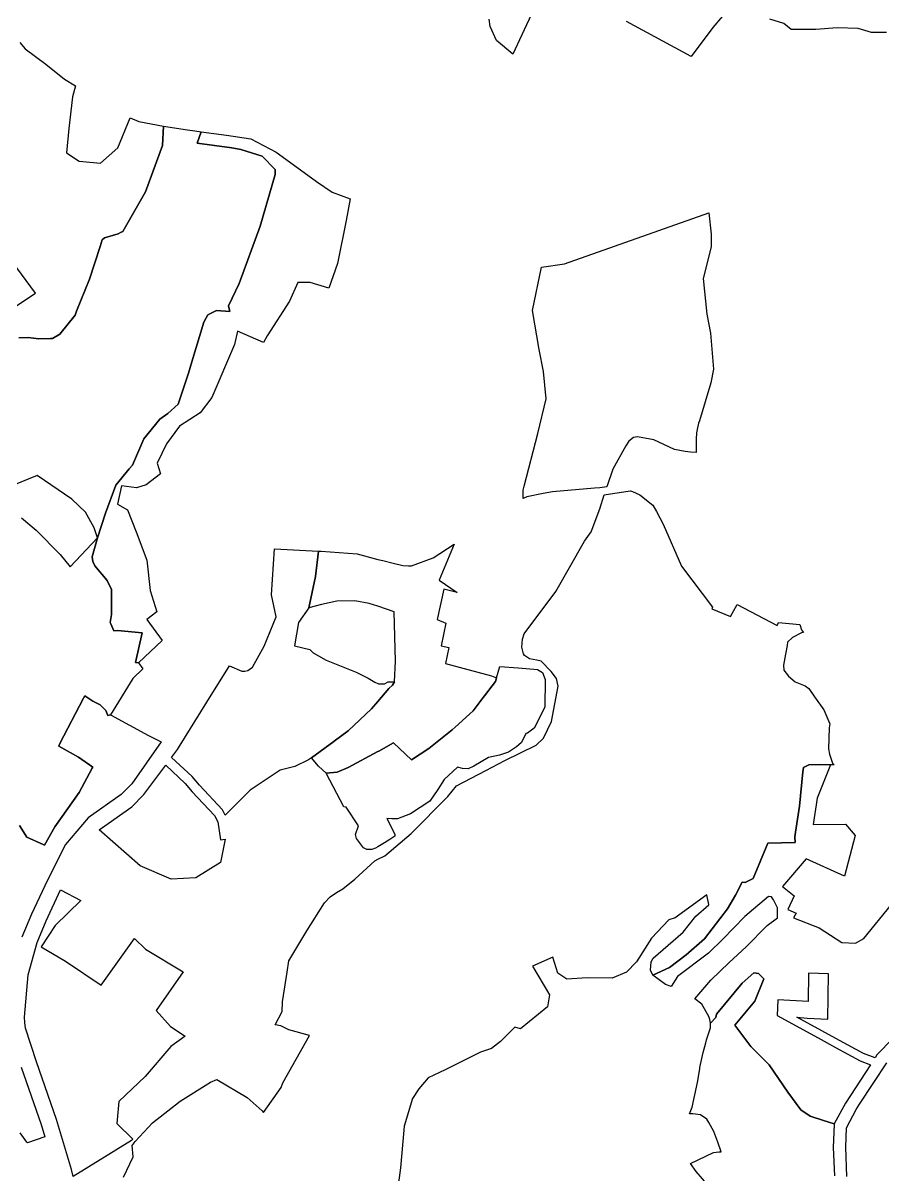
# Model space of a CAD drawing. Header units: millimetres. Extents: x 35444746 to 35449000, y 3482000 to 3488437.
# Drawn here: x 35447868.9 to 35448186.7, y 3485677 to 3486102.8 of the extents above; entities that cross this region are included whole.
import ezdxf

# ---------------------------------------------------------------- set-up
doc = ezdxf.new("R2010")
doc.units = ezdxf.units.MM
doc.layers.add('0203.02旱地整理', color=9, linetype='Continuous', true_color=0x808080)
doc.layers.add('0204.02水田整理', color=9, linetype='Continuous', true_color=0x808080)

msp = doc.modelspace()

# ---------------------------------------------------------------- linework, layer by layer
at = {"layer": '0203.02旱地整理', "color": 41}
for points in [[(35447867.653, 3486095.607), (35447869.702, 3486093.299), (35447877.293, 3486087.606), (35447884.249, 3486082.039), (35447888.248, 3486079.521), (35447887.2, 3486075.441), (35447885.774, 3486063.807), (35447884.926, 3486054.83), (35447889.672, 3486051.697), (35447897.468, 3486050.935), (35447903.908, 3486056.694), (35447908.424, 3486067.721), (35447911.74, 3486066.389), (35447920.792, 3486064.664), (35447920.38, 3486057.562), (35447914.147, 3486040.346), (35447905.721, 3486025.677), (35447904.957, 3486025.3), (35447904.081, 3486024.869), (35447899.003, 3486023.427), (35447898.181, 3486022.696), (35447897.348, 3486020.166), (35447893.414, 3486008.133), (35447888.712, 3485996.245), (35447888.116, 3485994.738), (35447882.517, 3485987.799), (35447879.801, 3485986.175), (35447879.031, 3485986.154), (35447874.773, 3485986.008), (35447870.836, 3485986.524), (35447867.388, 3485986.38)], [(35447867.653, 3486095.607), (35447869.702, 3486093.299), (35447877.293, 3486087.606), (35447884.249, 3486082.039), (35447888.248, 3486079.521), (35447887.2, 3486075.441), (35447885.774, 3486063.807), (35447884.926, 3486054.83), (35447889.672, 3486051.697), (35447897.468, 3486050.935), (35447903.908, 3486056.694), (35447908.424, 3486067.721), (35447911.74, 3486066.389), (35447920.792, 3486064.664), (35447920.38, 3486057.562), (35447914.147, 3486040.346), (35447905.721, 3486025.677), (35447904.957, 3486025.3), (35447904.081, 3486024.869), (35447899.003, 3486023.427), (35447898.181, 3486022.696), (35447897.348, 3486020.166), (35447893.414, 3486008.133), (35447888.712, 3485996.245), (35447888.116, 3485994.738), (35447882.517, 3485987.799), (35447879.801, 3485986.175), (35447879.031, 3485986.154), (35447874.773, 3485986.008), (35447870.836, 3485986.524), (35447867.388, 3485986.38)], [(35447849.862, 3485987.317), (35447873.491, 3486002.956), (35447861.112, 3486019.754)], [(35447849.862, 3485987.317), (35447873.491, 3486002.956), (35447861.112, 3486019.754)], [(35447867.649, 3485806.121), (35447870.268, 3485801.892), (35447876.284, 3485799.13), (35447876.848, 3485798.926), (35447880.592, 3485805.706), (35447889.639, 3485818.348), (35447894.48, 3485827.406), (35447894.716, 3485827.698), (35447889.335, 3485831.462), (35447882.148, 3485835.53), (35447882.553, 3485836.485), (35447891.299, 3485853.164), (35447891.692, 3485854.054), (35447894.687, 3485852.164), (35447897.408, 3485850.756), (35447899.468, 3485848.607), (35447900.29, 3485846.79), (35447901.16, 3485847.023), (35447915.222, 3485839.445), (35447919.975, 3485837.136), (35447909.09, 3485821.546), (35447905.199, 3485817.599), (35447892.908, 3485809.001), (35447884.577, 3485799.125), (35447877.944, 3485785.998), (35447872.034, 3485773.409), (35447868.455, 3485764.918)], [(35447867.649, 3485806.121), (35447870.268, 3485801.892), (35447876.284, 3485799.13), (35447876.848, 3485798.926), (35447880.592, 3485805.706), (35447889.639, 3485818.348), (35447894.48, 3485827.406), (35447894.716, 3485827.698), (35447889.335, 3485831.462), (35447882.148, 3485835.53), (35447882.553, 3485836.485), (35447891.299, 3485853.164), (35447891.692, 3485854.054), (35447894.687, 3485852.164), (35447897.408, 3485850.756), (35447899.468, 3485848.607), (35447900.29, 3485846.79), (35447901.16, 3485847.023), (35447915.222, 3485839.445), (35447919.975, 3485837.136), (35447909.09, 3485821.546), (35447905.199, 3485817.599), (35447892.908, 3485809.001), (35447884.577, 3485799.125), (35447877.944, 3485785.998), (35447872.034, 3485773.409), (35447868.455, 3485764.918)], [(35448196.117, 3485733.378), (35448184.477, 3485721.327), (35448183.757, 3485720.231), (35448179.505, 3485721.936), (35448170.609, 3485726.719), (35448164.14, 3485730.289), (35448154.857, 3485735.258), (35448158.727, 3485734.932), (35448166.282, 3485734.602), (35448166.538, 3485751.309), (35448159.213, 3485751.589), (35448159.029, 3485741.117), (35448147.858, 3485741.725), (35448147.539, 3485735.874), (35448162.707, 3485727.653), (35448169.174, 3485724.084), (35448178.232, 3485719.214), (35448182.078, 3485717.672), (35448172.796, 3485703.527), (35448168.698, 3485695.846), (35448164.749, 3485697.059), (35448159.837, 3485698.717), (35448156.321, 3485701.026), (35448151.591, 3485707.603), (35448144.669, 3485717.658), (35448137.812, 3485724.487), (35448131.942, 3485732.295), (35448139.352, 3485741.199), (35448142.647, 3485749.426), (35448140.686, 3485751.402), (35448138.965, 3485751.654), (35448134.686, 3485747.817), (35448125.13, 3485736.455), (35448124.961, 3485735.144), (35448122.957, 3485733.075), (35448122.682, 3485734.432), (35448122.31, 3485735.51), (35448119.705, 3485740.091), (35448117.136, 3485742.086), (35448123.027, 3485749.015), (35448129.805, 3485755.577), (35448136.085, 3485761.316), (35448143.856, 3485769.191), (35448147.737, 3485771.976), (35448147.656, 3485775.744), (35448146.259, 3485778.707), (35448145.522, 3485779.781), (35448144.443, 3485779.859), (35448135.675, 3485772.555), (35448127.562, 3485764.177), (35448122.265, 3485758.921), (35448110.772, 3485750.391), (35448108.428, 3485746.63), (35448106.382, 3485747.412), (35448101.583, 3485750.777), (35448107.766, 3485753.694), (35448114.016, 3485758.324), (35448120.763, 3485764.274), (35448129.251, 3485775.335), (35448132.251, 3485780.457), (35448134.661, 3485785.198), (35448135.772, 3485785.045), (35448138.706, 3485786.563), (35448144.097, 3485799.59), (35448154.205, 3485799.846), (35448154.142, 3485801.999), (35448154.406, 3485803.735), (35448155.816, 3485813.244), (35448157.09, 3485825.982), (35448157.353, 3485827.552), (35448159.266, 3485828.611), (35448163.407, 3485828.74), (35448167.31, 3485828.578), (35448162.325, 3485816.316), (35448160.953, 3485806.509), (35448172.809, 3485806.628), (35448176.467, 3485802.517), (35448172.449, 3485787.409), (35448158.319, 3485793.856), (35448149.571, 3485783.655), (35448153.932, 3485780.121), (35448151.54, 3485775.14), (35448154.644, 3485773.737), (35448153.655, 3485772.022), (35448163.159, 3485768.334), (35448171.44, 3485762.949), (35448176.561, 3485762.646), (35448179.575, 3485764.439), (35448200.06, 3485789.486)], [(35448196.117, 3485733.378), (35448184.477, 3485721.327), (35448183.757, 3485720.231), (35448179.505, 3485721.936), (35448170.609, 3485726.719), (35448164.14, 3485730.289), (35448154.857, 3485735.258), (35448158.727, 3485734.932), (35448166.282, 3485734.602), (35448166.538, 3485751.309), (35448159.213, 3485751.589), (35448159.029, 3485741.117), (35448147.858, 3485741.725), (35448147.539, 3485735.874), (35448162.707, 3485727.653), (35448169.174, 3485724.084), (35448178.232, 3485719.214), (35448182.078, 3485717.672), (35448172.796, 3485703.527), (35448168.698, 3485695.846), (35448164.749, 3485697.059), (35448159.837, 3485698.717), (35448156.321, 3485701.026), (35448151.591, 3485707.603), (35448144.669, 3485717.658), (35448137.812, 3485724.487), (35448131.942, 3485732.295), (35448139.352, 3485741.199), (35448142.647, 3485749.426), (35448140.686, 3485751.402), (35448138.965, 3485751.654), (35448134.686, 3485747.817), (35448125.13, 3485736.455), (35448124.961, 3485735.144), (35448122.957, 3485733.075), (35448122.682, 3485734.432), (35448122.31, 3485735.51), (35448119.705, 3485740.091), (35448117.136, 3485742.086), (35448123.027, 3485749.015), (35448129.805, 3485755.577), (35448136.085, 3485761.316), (35448143.856, 3485769.191), (35448147.737, 3485771.976), (35448147.656, 3485775.744), (35448146.259, 3485778.707), (35448145.522, 3485779.781), (35448144.443, 3485779.859), (35448135.675, 3485772.555), (35448127.562, 3485764.177), (35448122.265, 3485758.921), (35448110.772, 3485750.391), (35448108.428, 3485746.63), (35448106.382, 3485747.412), (35448101.583, 3485750.777), (35448107.766, 3485753.694), (35448114.016, 3485758.324), (35448120.763, 3485764.274), (35448129.251, 3485775.335), (35448132.251, 3485780.457), (35448134.661, 3485785.198), (35448135.772, 3485785.045), (35448138.706, 3485786.563), (35448144.097, 3485799.59), (35448154.205, 3485799.846), (35448154.142, 3485801.999), (35448154.406, 3485803.735), (35448155.816, 3485813.244), (35448157.09, 3485825.982), (35448157.353, 3485827.552), (35448159.266, 3485828.611), (35448163.407, 3485828.74), (35448167.31, 3485828.578), (35448162.325, 3485816.316), (35448160.953, 3485806.509), (35448172.809, 3485806.628), (35448176.467, 3485802.517), (35448172.449, 3485787.409), (35448158.319, 3485793.856), (35448149.571, 3485783.655), (35448153.932, 3485780.121), (35448151.54, 3485775.14), (35448154.644, 3485773.737), (35448153.655, 3485772.022), (35448163.159, 3485768.334), (35448171.44, 3485762.949), (35448176.561, 3485762.646), (35448179.575, 3485764.439), (35448200.06, 3485789.486)]]:
    msp.add_lwpolyline(points, dxfattribs=at)
for points in [[(35447934.694, 3486062.62), (35447944.116, 3486061.302), (35447953.049, 3486059.943), (35447962.426, 3486055.013), (35447974.131, 3486046.5), (35447977.342, 3486044.179), (35447983.178, 3486040.262), (35447989.78, 3486037.78), (35447988.362, 3486029.796), (35447985.051, 3486013.862), (35447981.874, 3486004.781), (35447975.02, 3486006.832), (35447970.389, 3486006.832), (35447967.371, 3486000), (35447959.146, 3485987.123), (35447957.754, 3485984.63), (35447948.199, 3485988.835), (35447947.098, 3485983.982), (35447938.67, 3485964.324), (35447934.373, 3485958.708), (35447926.771, 3485953.752), (35447921.916, 3485947.28), (35447918.468, 3485940.07), (35447919.683, 3485936.181), (35447914.436, 3485932.138), (35447910.819, 3485930.955), (35447905.256, 3485931.759), (35447903.844, 3485924.91), (35447907.448, 3485922.788), (35447910.699, 3485914.722), (35447914.594, 3485904.247), (35447915.871, 3485892.96), (35447918.306, 3485885.105), (35447914.595, 3485882.275), (35447920.259, 3485874.561), (35447911.616, 3485866.261), (35447910.438, 3485866.37), (35447912.972, 3485877.392), (35447903.743, 3485878.27), (35447902.506, 3485878.113), (35447901.328, 3485880.668), (35447901.041, 3485881.229), (35447901.553, 3485884.186), (35447901.546, 3485890.27), (35447901.551, 3485893.331), (35447899.985, 3485896.725), (35447895.404, 3485902.117), (35447894.727, 3485903.728), (35447894.459, 3485905.419), (35447896.367, 3485912.53), (35447899.348, 3485921.558), (35447903.148, 3485931.978), (35447908.169, 3485937.989), (35447909.336, 3485939.378), (35447913.475, 3485949.035), (35447919.449, 3485956.388), (35447922.363, 3485958.488), (35447926.189, 3485961.938), (35447930.034, 3485973.414), (35447931.275, 3485977.504), (35447935.729, 3485992.189), (35447937.224, 3485994.973), (35447940.443, 3485996.576), (35447945.302, 3485996.2), (35447944.866, 3485998.267), (35447948.799, 3486006.542), (35447956.547, 3486027.728), (35447962.077, 3486046.766), (35447962.033, 3486048.68), (35447957.297, 3486053.626), (35447949.382, 3486056.078), (35447946.054, 3486056.612), (35447933.194, 3486058.424)], [(35447934.694, 3486062.62), (35447944.116, 3486061.302), (35447953.049, 3486059.943), (35447962.426, 3486055.013), (35447974.131, 3486046.5), (35447977.342, 3486044.179), (35447983.178, 3486040.262), (35447989.78, 3486037.78), (35447988.362, 3486029.796), (35447985.051, 3486013.862), (35447981.874, 3486004.781), (35447975.02, 3486006.832), (35447970.389, 3486006.832), (35447967.371, 3486000), (35447959.146, 3485987.123), (35447957.754, 3485984.63), (35447948.199, 3485988.835), (35447947.098, 3485983.982), (35447938.67, 3485964.324), (35447934.373, 3485958.708), (35447926.771, 3485953.752), (35447921.916, 3485947.28), (35447918.468, 3485940.07), (35447919.683, 3485936.181), (35447914.436, 3485932.138), (35447910.819, 3485930.955), (35447905.256, 3485931.759), (35447903.844, 3485924.91), (35447907.448, 3485922.788), (35447910.699, 3485914.722), (35447914.594, 3485904.247), (35447915.871, 3485892.96), (35447918.306, 3485885.105), (35447914.595, 3485882.275), (35447920.259, 3485874.561), (35447911.616, 3485866.261), (35447910.438, 3485866.37), (35447912.972, 3485877.392), (35447903.743, 3485878.27), (35447902.506, 3485878.113), (35447901.328, 3485880.668), (35447901.041, 3485881.229), (35447901.553, 3485884.186), (35447901.546, 3485890.27), (35447901.551, 3485893.331), (35447899.985, 3485896.725), (35447895.404, 3485902.117), (35447894.727, 3485903.728), (35447894.459, 3485905.419), (35447896.367, 3485912.53), (35447899.348, 3485921.558), (35447903.148, 3485931.978), (35447908.169, 3485937.989), (35447909.336, 3485939.378), (35447913.475, 3485949.035), (35447919.449, 3485956.388), (35447922.363, 3485958.488), (35447926.189, 3485961.938), (35447930.034, 3485973.414), (35447931.275, 3485977.504), (35447935.729, 3485992.189), (35447937.224, 3485994.973), (35447940.443, 3485996.576), (35447945.302, 3485996.2), (35447944.866, 3485998.267), (35447948.799, 3486006.542), (35447956.547, 3486027.728), (35447962.077, 3486046.766), (35447962.033, 3486048.68), (35447957.297, 3486053.626), (35447949.382, 3486056.078), (35447946.054, 3486056.612), (35447933.194, 3486058.424)], [(35448028.188, 3485910.183), (35448022.646, 3485896.791), (35448029.272, 3485892.251), (35448024.462, 3485893.518), (35448021.978, 3485882.258), (35448025.089, 3485880.945), (35448023.364, 3485872.619), (35448026.274, 3485871.93), (35448024.98, 3485866.057), (35448042.051, 3485861.447), (35448043.896, 3485860.699), (35448043.508, 3485859.333), (35448039.382, 3485854.087), (35448038.961, 3485853.519), (35448035.225, 3485848.483), (35448028.614, 3485842.556), (35448027.424, 3485841.489), (35448018.88, 3485834.664), (35448012.497, 3485830.475), (35448005.838, 3485836.676), (35448000.336, 3485833.681), (35448000, 3485833.499), (35447989.013, 3485827.545), (35447984.966, 3485825.83), (35447980.924, 3485825.518), (35447978.123, 3485828.123), (35447975.483, 3485831.212), (35447983.71, 3485837.255), (35447983.874, 3485837.373), (35447989.052, 3485841.108), (35447997.644, 3485849.248), (35448000, 3485852.032), (35448004.03, 3485856.794), (35448005.434, 3485858.022), (35448006.179, 3485859.253), (35448006.593, 3485866.925), (35448006.058, 3485885.158), (35448000, 3485887.187), (35447996.844, 3485888.244), (35447991.501, 3485889.171), (35447984.839, 3485889.117), (35447979.241, 3485887.907), (35447974.547, 3485886.611), (35447976.985, 3485898.155), (35447978.144, 3485907.611), (35447979.072, 3485907.562), (35447992.332, 3485906.605), (35448000, 3485904.524), (35448001.824, 3485904.127), (35448005.646, 3485903.144), (35448009.303, 3485902.203), (35448011.4, 3485902.11), (35448012.464, 3485902.106), (35448020.47, 3485905.062)], [(35448028.188, 3485910.183), (35448022.646, 3485896.791), (35448029.272, 3485892.251), (35448024.462, 3485893.518), (35448021.978, 3485882.258), (35448025.089, 3485880.945), (35448023.364, 3485872.619), (35448026.274, 3485871.93), (35448024.98, 3485866.057), (35448042.051, 3485861.447), (35448043.896, 3485860.699), (35448043.508, 3485859.333), (35448039.382, 3485854.087), (35448038.961, 3485853.519), (35448035.225, 3485848.483), (35448028.614, 3485842.556), (35448027.424, 3485841.489), (35448018.88, 3485834.664), (35448012.497, 3485830.475), (35448005.838, 3485836.676), (35448000.336, 3485833.681), (35448000, 3485833.499), (35447989.013, 3485827.545), (35447984.966, 3485825.83), (35447980.924, 3485825.518), (35447978.123, 3485828.123), (35447975.483, 3485831.212), (35447983.71, 3485837.255), (35447983.874, 3485837.373), (35447989.052, 3485841.108), (35447997.644, 3485849.248), (35448000, 3485852.032), (35448004.03, 3485856.794), (35448005.434, 3485858.022), (35448006.179, 3485859.253), (35448006.593, 3485866.925), (35448006.058, 3485885.158), (35448000, 3485887.187), (35447996.844, 3485888.244), (35447991.501, 3485889.171), (35447984.839, 3485889.117), (35447979.241, 3485887.907), (35447974.547, 3485886.611), (35447976.985, 3485898.155), (35447978.144, 3485907.611), (35447979.072, 3485907.562), (35447992.332, 3485906.605), (35448000, 3485904.524), (35448001.824, 3485904.127), (35448005.646, 3485903.144), (35448009.303, 3485902.203), (35448011.4, 3485902.11), (35448012.464, 3485902.106), (35448020.47, 3485905.062)], [(35447961.846, 3485908.473), (35447978.144, 3485907.611), (35447976.985, 3485898.155), (35447974.547, 3485886.611), (35447970.697, 3485881.215), (35447969.202, 3485872.563), (35447974.861, 3485871.204), (35447976.06, 3485869.939), (35447978.13, 3485868.865), (35447980.911, 3485867.213), (35447991.995, 3485862.782), (35447996.4, 3485860.58), (35447998.86, 3485859.163), (35448000, 3485858.683), (35448000.303, 3485858.555), (35448001.458, 3485858.55), (35448002.531, 3485858.545), (35448003.854, 3485859.2), (35448006.179, 3485859.253), (35448005.434, 3485858.022), (35448004.03, 3485856.794), (35448000, 3485852.032), (35447997.644, 3485849.248), (35447989.052, 3485841.108), (35447983.874, 3485837.373), (35447983.71, 3485837.255), (35447975.483, 3485831.212), (35447974.44, 3485830.446), (35447969.287, 3485827.917), (35447963.869, 3485826.597), (35447952.849, 3485819.208), (35447943.61, 3485809.966), (35447942.562, 3485811.954), (35447934.131, 3485821.023), (35447931.455, 3485824.211), (35447923.813, 3485831.345), (35447925.94, 3485834.212), (35447926.315, 3485834.816), (35447936.84, 3485851.802), (35447945.225, 3485865.119), (35447949.807, 3485863.264), (35447950.872, 3485863.178), (35447951.939, 3485863.501), (35447953.747, 3485864.723), (35447958.043, 3485872.443), (35447962.429, 3485883.314), (35447960.662, 3485891.428)], [(35447961.846, 3485908.473), (35447978.144, 3485907.611), (35447976.985, 3485898.155), (35447974.547, 3485886.611), (35447970.697, 3485881.215), (35447969.202, 3485872.563), (35447974.861, 3485871.204), (35447976.06, 3485869.939), (35447978.13, 3485868.865), (35447980.911, 3485867.213), (35447991.995, 3485862.782), (35447996.4, 3485860.58), (35447998.86, 3485859.163), (35448000, 3485858.683), (35448000.303, 3485858.555), (35448001.458, 3485858.55), (35448002.531, 3485858.545), (35448003.854, 3485859.2), (35448006.179, 3485859.253), (35448005.434, 3485858.022), (35448004.03, 3485856.794), (35448000, 3485852.032), (35447997.644, 3485849.248), (35447989.052, 3485841.108), (35447983.874, 3485837.373), (35447983.71, 3485837.255), (35447975.483, 3485831.212), (35447974.44, 3485830.446), (35447969.287, 3485827.917), (35447963.869, 3485826.597), (35447952.849, 3485819.208), (35447943.61, 3485809.966), (35447942.562, 3485811.954), (35447934.131, 3485821.023), (35447931.455, 3485824.211), (35447923.813, 3485831.345), (35447925.94, 3485834.212), (35447926.315, 3485834.816), (35447936.84, 3485851.802), (35447945.225, 3485865.119), (35447949.807, 3485863.264), (35447950.872, 3485863.178), (35447951.939, 3485863.501), (35447953.747, 3485864.723), (35447958.043, 3485872.443), (35447962.429, 3485883.314), (35447960.662, 3485891.428)], [(35448059.009, 3485863.863), (35448060.825, 3485862.696), (35448061.891, 3485860.125), (35448061.682, 3485849.858), (35448057.757, 3485842.175), (35448055.348, 3485840.28), (35448054.715, 3485840.164), (35448053.064, 3485836.775), (35448051.313, 3485835.204), (35448048.314, 3485833.306), (35448044.987, 3485832.157), (35448040.913, 3485831.344), (35448035.501, 3485828.128), (35448033.337, 3485827.057), (35448031.344, 3485827.232), (35448029.436, 3485827.738), (35448024.474, 3485823.142), (35448022.131, 3485819.495), (35448019.287, 3485815.185), (35448012.119, 3485810.478), (35448007.291, 3485808.67), (35448005.13, 3485808.679), (35448003.383, 3485808.686), (35448006.276, 3485803.006), (35448006.272, 3485802.173), (35448004.435, 3485800.932), (35448002.514, 3485799.691), (35448000, 3485798.259), (35447999.175, 3485797.789), (35447997.792, 3485797.256), (35447995.926, 3485797.304), (35447994.706, 3485797.951), (35447992.112, 3485801.317), (35447991.739, 3485802.853), (35447992.817, 3485805.988), (35447988.293, 3485812.941), (35447987.467, 3485813.11), (35447980.924, 3485825.518), (35447984.966, 3485825.83), (35447989.013, 3485827.545), (35448000, 3485833.499), (35448000.336, 3485833.681), (35448005.838, 3485836.676), (35448012.497, 3485830.475), (35448018.88, 3485834.664), (35448027.424, 3485841.489), (35448028.614, 3485842.556), (35448035.225, 3485848.483), (35448038.961, 3485853.519), (35448039.382, 3485854.087), (35448043.508, 3485859.333), (35448043.896, 3485860.699), (35448045.104, 3485864.951), (35448051.89, 3485864.39), (35448054.87, 3485864.129)], [(35448059.009, 3485863.863), (35448060.825, 3485862.696), (35448061.891, 3485860.125), (35448061.682, 3485849.858), (35448057.757, 3485842.175), (35448055.348, 3485840.28), (35448054.715, 3485840.164), (35448053.064, 3485836.775), (35448051.313, 3485835.204), (35448048.314, 3485833.306), (35448044.987, 3485832.157), (35448040.913, 3485831.344), (35448035.501, 3485828.128), (35448033.337, 3485827.057), (35448031.344, 3485827.232), (35448029.436, 3485827.738), (35448024.474, 3485823.142), (35448022.131, 3485819.495), (35448019.287, 3485815.185), (35448012.119, 3485810.478), (35448007.291, 3485808.67), (35448005.13, 3485808.679), (35448003.383, 3485808.686), (35448006.276, 3485803.006), (35448006.272, 3485802.173), (35448004.435, 3485800.932), (35448002.514, 3485799.691), (35448000, 3485798.259), (35447999.175, 3485797.789), (35447997.792, 3485797.256), (35447995.926, 3485797.304), (35447994.706, 3485797.951), (35447992.112, 3485801.317), (35447991.739, 3485802.853), (35447992.817, 3485805.988), (35447988.293, 3485812.941), (35447987.467, 3485813.11), (35447980.924, 3485825.518), (35447984.966, 3485825.83), (35447989.013, 3485827.545), (35448000, 3485833.499), (35448000.336, 3485833.681), (35448005.838, 3485836.676), (35448012.497, 3485830.475), (35448018.88, 3485834.664), (35448027.424, 3485841.489), (35448028.614, 3485842.556), (35448035.225, 3485848.483), (35448038.961, 3485853.519), (35448039.382, 3485854.087), (35448043.508, 3485859.333), (35448043.896, 3485860.699), (35448045.104, 3485864.951), (35448051.89, 3485864.39), (35448054.87, 3485864.129)], [(35447921.655, 3485828.435), (35447928.839, 3485821.729), (35447931.433, 3485818.639), (35447939.6, 3485809.853), (35447940.826, 3485807.526), (35447941.821, 3485800.894), (35447943.601, 3485801.161), (35447941.902, 3485792.506), (35447932.807, 3485786.819), (35447923.679, 3485786.312), (35447912.165, 3485791.197), (35447896.989, 3485804.534), (35447909.087, 3485812.996), (35447913.595, 3485817.57)], [(35447921.655, 3485828.435), (35447928.839, 3485821.729), (35447931.433, 3485818.639), (35447939.6, 3485809.853), (35447940.826, 3485807.526), (35447941.821, 3485800.894), (35447943.601, 3485801.161), (35447941.902, 3485792.506), (35447932.807, 3485786.819), (35447923.679, 3485786.312), (35447912.165, 3485791.197), (35447896.989, 3485804.534), (35447909.087, 3485812.996), (35447913.595, 3485817.57)], [(35447882.772, 3485782.41), (35447890.303, 3485778.464), (35447880.747, 3485769.141), (35447875.557, 3485761.268), (35447884.585, 3485756.041), (35447897.824, 3485747.127), (35447910.075, 3485764.354), (35447914.096, 3485760.46), (35447928.1, 3485752.027), (35447918.116, 3485737.768), (35447923.418, 3485731.866), (35447928.807, 3485728.288), (35447923.509, 3485724.467), (35447913.995, 3485713.435), (35447904.291, 3485704.115), (35447903.53, 3485696.032), (35447909.481, 3485690.252), (35447908.994, 3485689.673), (35447887.387, 3485676.379), (35447886.781, 3485679.051), (35447881.296, 3485697.506), (35447873.882, 3485718.756), (35447869.849, 3485731.249), (35447869.602, 3485733.321), (35447869.475, 3485735.278), (35447870.784, 3485750.985), (35447874.13, 3485762.937), (35447877.465, 3485770.859)], [(35447882.772, 3485782.41), (35447890.303, 3485778.464), (35447880.747, 3485769.141), (35447875.557, 3485761.268), (35447884.585, 3485756.041), (35447897.824, 3485747.127), (35447910.075, 3485764.354), (35447914.096, 3485760.46), (35447928.1, 3485752.027), (35447918.116, 3485737.768), (35447923.418, 3485731.866), (35447928.807, 3485728.288), (35447923.509, 3485724.467), (35447913.995, 3485713.435), (35447904.291, 3485704.115), (35447903.53, 3485696.032), (35447909.481, 3485690.252), (35447908.994, 3485689.673), (35447887.387, 3485676.379), (35447886.781, 3485679.051), (35447881.296, 3485697.506), (35447873.882, 3485718.756), (35447869.849, 3485731.249), (35447869.602, 3485733.321), (35447869.475, 3485735.278), (35447870.784, 3485750.985), (35447874.13, 3485762.937), (35447877.465, 3485770.859)]]:
    msp.add_lwpolyline(points, close=True, dxfattribs=at)
at = {"layer": '0204.02水田整理', "color": 51}
for points in [[(35448062.899, 3486119.355), (35448053.242, 3486098.359), (35448049.957, 3486091.217), (35448043.806, 3486096.332), (35448041.555, 3486101.466), (35448041.149, 3486104.249)], [(35448127.364, 3486105.288), (35448123.857, 3486101.156), (35448115.862, 3486090.347), (35448091.906, 3486103.368)], [(35448187.947, 3486099.246), (35448182.43, 3486099.266), (35448177.561, 3486100.809), (35448169.783, 3486101.046), (35448161.886, 3486100.394), (35448160.849, 3486100.394), (35448157.398, 3486100.394), (35448152.776, 3486100.395), (35448150.015, 3486102.554), (35448144.913, 3486104.174)], [(35447867.388, 3485986.38), (35447870.836, 3485986.524), (35447874.773, 3485986.008), (35447879.031, 3485986.154), (35447879.801, 3485986.175), (35447882.517, 3485987.799), (35447888.116, 3485994.738), (35447888.712, 3485996.245), (35447893.414, 3486008.133), (35447897.348, 3486020.166), (35447898.181, 3486022.696), (35447899.003, 3486023.427), (35447904.081, 3486024.869), (35447904.957, 3486025.3), (35447905.721, 3486025.677), (35447914.147, 3486040.346), (35447920.38, 3486057.562), (35447920.792, 3486064.664), (35447929.642, 3486063.327), (35447932.329, 3486062.951), (35447934.694, 3486062.62), (35447933.194, 3486058.424), (35447946.054, 3486056.612), (35447949.382, 3486056.078), (35447957.297, 3486053.626), (35447962.033, 3486048.68), (35447962.077, 3486046.766), (35447956.547, 3486027.728), (35447948.799, 3486006.542), (35447944.866, 3485998.267), (35447945.302, 3485996.2), (35447940.443, 3485996.576), (35447937.224, 3485994.973), (35447935.729, 3485992.189), (35447931.275, 3485977.504), (35447930.034, 3485973.414), (35447926.189, 3485961.938), (35447922.363, 3485958.488), (35447919.449, 3485956.388), (35447913.475, 3485949.035), (35447909.336, 3485939.378), (35447908.169, 3485937.989), (35447903.148, 3485931.978), (35447899.348, 3485921.558), (35447896.367, 3485912.53), (35447895.175, 3485916.139), (35447892.028, 3485921.998), (35447886.986, 3485926.771), (35447874.074, 3485935.507), (35447864.742, 3485931.754)], [(35447906.057, 3485676.177), (35447909.594, 3485683.708), (35447909.178, 3485687.848), (35447910.309, 3485689.304), (35447916.702, 3485696.23), (35447927.004, 3485704.28), (35447938.16, 3485711.228), (35447940.474, 3485712.317), (35447951.691, 3485705.56), (35447957.226, 3485700.679), (35447957.789, 3485700.121), (35447964.342, 3485709.339), (35447964.936, 3485711.098), (35447974.758, 3485728.547), (35447967.072, 3485730.588), (35447964.136, 3485732.151), (35447962.027, 3485732.503), (35447964.674, 3485737.435), (35447964.776, 3485740.934), (35447966.446, 3485751.884), (35447967.166, 3485756.188), (35447973.751, 3485767.272), (35447980.321, 3485777.548), (35447982.418, 3485779.754), (35447984.77, 3485781.336), (35447987.113, 3485782.702), (35447991.473, 3485786.319), (35447998.844, 3485793.134), (35448000, 3485793.705), (35448002.603, 3485794.99), (35448012.34, 3485803.21), (35448025.863, 3485816.841), (35448029.111, 3485820.773), (35448039.869, 3485826.505), (35448046.944, 3485830.165), (35448058.492, 3485835.907), (35448061.251, 3485838.394), (35448064.243, 3485844.646), (35448066.714, 3485857.709), (35448066.06, 3485860.543), (35448064.072, 3485863.05), (35448060.424, 3485866.896), (35448058.76, 3485867.319), (35448056.014, 3485867.747), (35448054.271, 3485869.003), (35448053.857, 3485869.671), (35448053.201, 3485872.089), (35448053.464, 3485875.086), (35448054.138, 3485876.998), (35448065.845, 3485892.693), (35448076.369, 3485911.197), (35448078.842, 3485914.758), (35448082.004, 3485923.203), (35448083.692, 3485928.359), (35448089.223, 3485929.228), (35448093.398, 3485929.885), (35448094.121, 3485929.592), (35448096.878, 3485928.443), (35448101.67, 3485924.594), (35448102.947, 3485922.216), (35448105.463, 3485917.528), (35448112.186, 3485902.017), (35448123.707, 3485886.824), (35448123.426, 3485886.302), (35448130.325, 3485883.435), (35448132.853, 3485887.867), (35448147.63, 3485880.07), (35448148.113, 3485881.166), (35448155.949, 3485880.497), (35448156.592, 3485878.509), (35448157.355, 3485877.454), (35448156.55488, 3485877.359939), (35448153.24322, 3485875.68078), (35448151.466999, 3485873.905993), (35448151.239841, 3485872.744031), (35448150.609984, 3485869.527908), (35448149.875018, 3485865.384002), (35448150.109082, 3485863.546063), (35448151.771837, 3485861.358814), (35448154.192084, 3485859.234216), (35448157.919008, 3485857.784994), (35448159.268041, 3485856.851941), (35448161.420186, 3485853.766743), (35448164.888102, 3485848.959752), (35448167.024834, 3485843.783019), (35448166.850985, 3485842.269614), (35448166.543014, 3485834.434917), (35448166.867133, 3485832.503605), (35448167.993352, 3485829.148339), (35448168.5945, 3485828.524482), (35448167.31, 3485828.578), (35448163.407, 3485828.74), (35448159.266, 3485828.611), (35448157.353, 3485827.552), (35448157.09, 3485825.982), (35448155.816, 3485813.244), (35448154.406, 3485803.735), (35448154.142, 3485801.999), (35448154.205, 3485799.846), (35448144.097, 3485799.59), (35448138.706, 3485786.563), (35448135.772, 3485785.045), (35448134.661, 3485785.198), (35448132.251, 3485780.457), (35448129.251, 3485775.335), (35448120.763, 3485764.274), (35448114.016, 3485758.324), (35448107.766, 3485753.694), (35448101.583, 3485750.777), (35448100.819, 3485752.675), (35448100.997, 3485755.742), (35448101.749, 3485757.149), (35448112.814, 3485766.725), (35448117.481, 3485772.677), (35448122.307, 3485776.888), (35448122.391, 3485776.989), (35448121.638, 3485780.48), (35448109.833, 3485771.988), (35448107.568, 3485771.321), (35448101.121, 3485764.52), (35448095.602, 3485755.732), (35448091.931, 3485751.924), (35448086.66, 3485749.765), (35448077.349, 3485749.801), (35448069.916, 3485749.313), (35448066.531, 3485751.62), (35448064.69, 3485757.48), (35448057.167, 3485754.213), (35448063.434, 3485743.603), (35448062.751, 3485739.11), (35448052.728, 3485730.989), (35448050.648, 3485731.579), (35448045.339, 3485726.263), (35448041.958, 3485723.712), (35448037.945, 3485722.339), (35448024.839, 3485715.792), (35448018.611, 3485712.922), (35448015.17, 3485708.76), (35448012.85, 3485705.229), (35448009.803, 3485695.047), (35448009.311, 3485689.33), (35448008.438, 3485679.648), (35448007.053, 3485669.574)], [(35447868.349, 3485919.873), (35447873.808, 3485915.361), (35447882.677, 3485906.368), (35447886.305, 3485901.755), (35447896.367, 3485912.53), (35447894.459, 3485905.419), (35447894.727, 3485903.728), (35447895.404, 3485902.117), (35447899.985, 3485896.725), (35447901.551, 3485893.331), (35447901.546, 3485890.27), (35447901.553, 3485884.186), (35447901.041, 3485881.229), (35447901.328, 3485880.668), (35447902.506, 3485878.113), (35447903.743, 3485878.27), (35447912.972, 3485877.392), (35447910.438, 3485866.37), (35447911.616, 3485866.261), (35447913.161, 3485864.025), (35447909.475, 3485860.442), (35447901.16, 3485847.023), (35447900.29, 3485846.79), (35447899.468, 3485848.607), (35447897.408, 3485850.756), (35447894.687, 3485852.164), (35447891.692, 3485854.054), (35447891.299, 3485853.164), (35447882.553, 3485836.485), (35447882.148, 3485835.53), (35447889.335, 3485831.462), (35447894.716, 3485827.698), (35447894.48, 3485827.406), (35447889.639, 3485818.348), (35447880.592, 3485805.706), (35447876.848, 3485798.926), (35447876.284, 3485799.13), (35447870.268, 3485801.892), (35447867.649, 3485806.121)], [(35448122.288, 3485672.899), (35448117.614, 3485678.288), (35448115.532, 3485681.25), (35448124.098, 3485685.334), (35448125.986, 3485685.491), (35448126.947, 3485685.521), (35448125.629, 3485689.113), (35448124.183, 3485693.053), (35448122.275, 3485696.424), (35448121.575, 3485697.66), (35448119.282, 3485699.228), (35448116.395, 3485699.616), (35448115.149, 3485699.535), (35448116.148, 3485702.063), (35448118.199, 3485711.127), (35448118.973, 3485716.252), (35448119.068, 3485716.679), (35448120.299, 3485722.207), (35448121.179, 3485725.858), (35448121.501, 3485726.97), (35448122.903, 3485731.364), (35448122.957, 3485733.075), (35448124.961, 3485735.144), (35448125.13, 3485736.455), (35448134.686, 3485747.817), (35448138.965, 3485751.654), (35448140.686, 3485751.402), (35448142.647, 3485749.426), (35448139.352, 3485741.199), (35448131.942, 3485732.295), (35448137.812, 3485724.487), (35448144.669, 3485717.658), (35448151.591, 3485707.603), (35448156.321, 3485701.026), (35448159.837, 3485698.717), (35448164.749, 3485697.059), (35448168.698, 3485695.846), (35448168.608, 3485695.677), (35448168.312, 3485687.187), (35448168.762, 3485676.721)], [(35447868.203, 3485716.821), (35447875.586, 3485695.659), (35447876.935, 3485691.12), (35447870.52, 3485688.901), (35447870.353, 3485689.069), (35447867.837, 3485692.52)], [(35448173.379, 3485676.42), (35448172.915, 3485687.206), (35448173.168, 3485694.452), (35448176.756, 3485701.178), (35448178.064, 3485703.17), (35448188.086, 3485718.442)]]:
    msp.add_lwpolyline(points, dxfattribs=at)
msp.add_lwpolyline([(35448122.369, 3486032.638), (35448123.246, 3486024.715), (35448123.144, 3486020.101), (35448120.209, 3486008.33), (35448121.552, 3485995.164), (35448122.895, 3485988.156), (35448124.097, 3485974.842), (35448123.056, 3485969.753), (35448118.838, 3485955.678), (35448118.505, 3485954.854), (35448118.082, 3485952.545), (35448117.829, 3485951.308), (35448117.654, 3485948.915), (35448117.622, 3485943.986), (35448115.582, 3485944.212), (35448113.618, 3485944.43), (35448109.613, 3485945.123), (35448102.018, 3485948.663), (35448096.018, 3485949.78), (35448094.485, 3485949.554), (35448092.78, 3485948.249), (35448091.653, 3485946.444), (35448086.803, 3485937.861), (35448084.651, 3485931.287), (35448082.074, 3485930.938), (35448080.141, 3485930.785), (35448064.585, 3485929.549), (35448061.171, 3485928.868), (35448055.097, 3485927.656), (35448053.708, 3485927.052), (35448053.676, 3485930.071), (35448054.094, 3485931.635), (35448059.119, 3485951.055), (35448062.222, 3485963.893), (35448061.244, 3485974.008), (35448059.631, 3485982.085), (35448057.178, 3485996.508), (35448060.51, 3486012.521), (35448069.052, 3486013.718)], close=True, dxfattribs=at)

doc.saveas('drawing.dxf')
